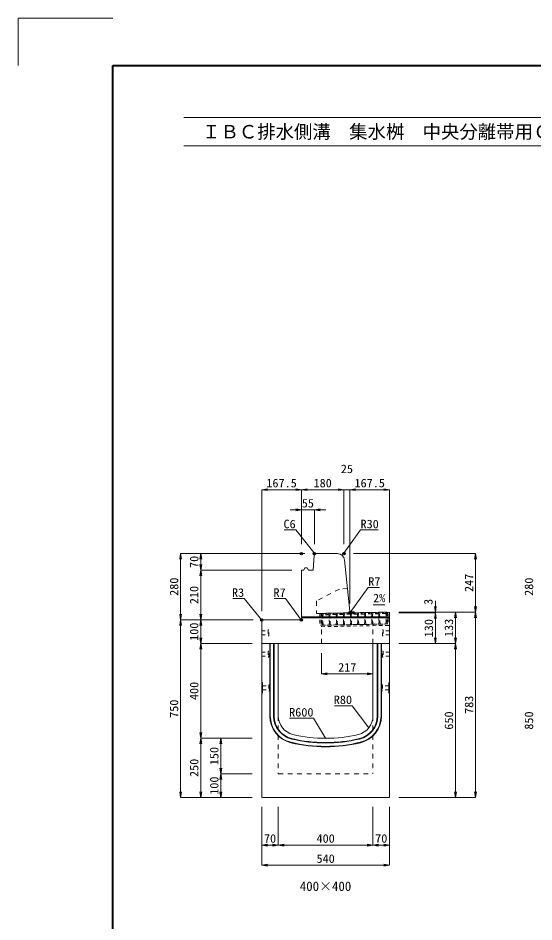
# Model space of a CAD drawing. Units: millimetres at full size; some dimension numbers follow another scale. Extents: x -18734 to 51600, y -18820 to 17820.
# Drawn here: x -9600 to -7420, y 7063 to 10880 of the extents above; entities that cross this region are included whole.
import ezdxf
from ezdxf.enums import TextEntityAlignment as Align

# ---------------------------------------------------------------- set-up
doc = ezdxf.new("R2010")
doc.units = ezdxf.units.MM
doc.header["$LTSCALE"] = 20
doc.header["$PDMODE"] = 32
doc.header["$PDSIZE"] = 10
doc.linetypes.add('USER1', pattern=[2, 1, -1])
doc.linetypes.add('USER2', pattern=[1.35, 0.75, -0.6])
for name, color, linetype, lineweight in [('Defpoints_2', 1, 'Continuous', 13), ('インサート', 3, 'USER2', 9), ('グレーチング', 7, 'USER2', 5), ('受枠', 3, 'USER2', 9), ('図枠', 7, 'Continuous', 5), ('寸法線', 7, 'Continuous', 13), ('引出線', 4, 'Continuous', 13), ('本体', 2, 'Continuous', 13), ('目地', 132, 'Continuous', 5)]:
    doc.layers.add(name, color=color, linetype=linetype, lineweight=lineweight)
doc.layers.add('作業エリア', color=11, linetype='Continuous')
doc.layers.add('文字', color=7, linetype='Continuous')
doc.styles.add('ＭＳ ゴシック', font='')
doc.styles.add('ＭＳ 明朝', font='')
doc.styles.get('ＭＳ ゴシック').set_extended_font_data('MS Gothic')
doc.styles.get('ＭＳ 明朝').set_extended_font_data('MS Mincho')

# ---------------------------------------------------------------- blocks, each defined once
blk = doc.blocks.new('open_arrow')
at = {"color": 0, "linetype": 'Continuous', "lineweight": -2}
blk.add_lwpolyline([(7.5, 1.25), (0, 0), (7.5, -1.25)], dxfattribs=at)

msp = doc.modelspace()

# ---------------------------------------------------------------- linework, layer by layer
at = {"layer": 'Defpoints_2'}
for p, q in [((-9600, 10880), (-9200, 10880)), ((-9600, 10680), (-9600, 10880)), ((-9600, 10880), (-9200, 10880)), ((-9600, 10680), (-9600, 10880))]:
    msp.add_line(p, q, dxfattribs=at)
at = {"layer": 'インサート'}
for p, q in [((-8570, 8291.66), (-8543, 8291.66)), ((-8570, 8291.66), (-8570, 8274.66)), ((-8540, 8295.66), (-8543, 8295.66)), ((-8543, 8295.66), (-8543, 8270.66)), ((-8540, 8270.66), (-8540, 8295.66)), ((-8060, 8295.66), (-8057, 8295.66)), ((-8060, 8270.66), (-8060, 8295.66)), ((-8057, 8295.66), (-8057, 8270.66)), ((-8030, 8291.66), (-8057, 8291.66)), ((-8030, 8291.66), (-8030, 8274.66)), ((-8570, 8274.66), (-8543, 8274.66)), ((-8543, 8270.66), (-8540, 8270.66)), ((-8057, 8270.66), (-8060, 8270.66)), ((-8030, 8274.66), (-8057, 8274.66)), ((-8570, 8201.66), (-8543, 8201.66)), ((-8570, 8201.66), (-8570, 8184.66)), ((-8570, 8184.66), (-8543, 8184.66)), ((-8540, 8205.66), (-8543, 8205.66)), ((-8543, 8205.66), (-8543, 8180.66)), ((-8543, 8180.66), (-8540, 8180.66)), ((-8540, 8180.66), (-8540, 8205.66)), ((-8060, 8205.66), (-8057, 8205.66)), ((-8060, 8180.66), (-8060, 8205.66)), ((-8057, 8180.66), (-8060, 8180.66)), ((-8057, 8205.66), (-8057, 8180.66)), ((-8030, 8201.66), (-8057, 8201.66)), ((-8030, 8184.66), (-8057, 8184.66)), ((-8030, 8201.66), (-8030, 8184.66)), ((-8566.8, 8059.66), (-8539.8, 8059.66)), ((-8566.8, 8059.66), (-8566.8, 8042.66)), ((-8536.8, 8063.66), (-8539.8, 8063.66)), ((-8539.8, 8063.66), (-8539.8, 8038.66)), ((-8536.8, 8038.66), (-8536.8, 8063.66)), ((-8063.2, 8063.66), (-8060.2, 8063.66)), ((-8063.2, 8038.66), (-8063.2, 8063.66)), ((-8060.2, 8063.66), (-8060.2, 8038.66)), ((-8033.2, 8059.66), (-8060.2, 8059.66)), ((-8033.2, 8059.66), (-8033.2, 8042.66)), ((-8566.8, 8042.66), (-8539.8, 8042.66)), ((-8539.8, 8038.66), (-8536.8, 8038.66)), ((-8060.2, 8038.66), (-8063.2, 8038.66)), ((-8033.2, 8042.66), (-8060.2, 8042.66))]:
    msp.add_line(p, q, dxfattribs=at)
at = {"layer": 'グレーチング'}
for p, q in [((-8316.03, 8365.63), (-8041.08, 8370.95)), ((-8285.92, 8360.21), (-8311.03, 8365.72)), ((-8285.92, 8360.21), (-8310.92, 8359.73)), ((-8255.93, 8360.79), (-8281.04, 8366.31)), ((-8255.93, 8360.79), (-8280.92, 8360.31)), ((-8225.93, 8361.37), (-8251.04, 8366.89)), ((-8225.93, 8361.37), (-8250.93, 8360.89)), ((-8195.94, 8361.95), (-8221.05, 8367.47)), ((-8195.94, 8361.95), (-8220.93, 8361.47)), ((-8165.94, 8362.53), (-8191.05, 8368.05)), ((-8165.94, 8362.53), (-8190.94, 8362.05)), ((-8135.95, 8363.11), (-8161.06, 8368.63)), ((-8135.95, 8363.11), (-8160.94, 8362.63)), ((-8105.95, 8363.69), (-8131.07, 8369.21)), ((-8105.95, 8363.69), (-8130.95, 8363.21)), ((-8075.96, 8364.27), (-8101.07, 8369.79)), ((-8075.96, 8364.27), (-8100.95, 8363.79)), ((-8045.96, 8364.85), (-8071.08, 8370.37)), ((-8045.96, 8364.85), (-8070.96, 8364.37)), ((-8315.06, 8315.64), (-8040.11, 8320.96))]:
    msp.add_line(p, q, dxfattribs=at)
for points in [[(-8316.03, 8365.63), (-8311.03, 8365.72), (-8310.92, 8359.73), (-8311.9, 8358.71), (-8311.2, 8322.71), (-8310.18, 8321.73), (-8310.06, 8315.73), (-8315.06, 8315.64), (-8315.18, 8321.64), (-8314.2, 8322.66), (-8314.9, 8358.65), (-8315.91, 8359.63)], [(-8281.2, 8323.29), (-8280.19, 8322.31), (-8280.07, 8316.31), (-8285.07, 8316.22), (-8285.18, 8322.22), (-8284.2, 8323.24), (-8284.9, 8359.23), (-8285.92, 8360.21), (-8286.04, 8366.21), (-8281.04, 8366.31), (-8280.92, 8360.31), (-8281.9, 8359.29)], [(-8251.21, 8323.87), (-8250.19, 8322.89), (-8250.08, 8316.9), (-8255.07, 8316.8), (-8255.19, 8322.8), (-8254.21, 8323.82), (-8254.91, 8359.81), (-8255.93, 8360.79), (-8256.04, 8366.79), (-8251.04, 8366.89), (-8250.93, 8360.89), (-8251.91, 8359.87)], [(-8221.22, 8324.45), (-8220.2, 8323.47), (-8220.08, 8317.48), (-8225.08, 8317.38), (-8225.2, 8323.38), (-8224.22, 8324.4), (-8224.91, 8360.39), (-8225.93, 8361.37), (-8226.05, 8367.37), (-8221.05, 8367.47), (-8220.93, 8361.47), (-8221.91, 8360.45)], [(-8191.22, 8325.04), (-8190.2, 8324.06), (-8190.09, 8318.06), (-8195.09, 8317.96), (-8195.2, 8323.96), (-8194.22, 8324.98), (-8194.92, 8360.97), (-8195.94, 8361.95), (-8196.05, 8367.95), (-8191.05, 8368.05), (-8190.94, 8362.05), (-8191.92, 8361.03)], [(-8164.23, 8325.56), (-8164.92, 8361.55), (-8165.94, 8362.53), (-8166.06, 8368.53), (-8161.06, 8368.63), (-8160.94, 8362.63), (-8161.92, 8361.61), (-8161.23, 8325.62), (-8160.21, 8324.64), (-8160.09, 8318.64), (-8165.09, 8318.54), (-8165.21, 8324.54)], [(-8134.23, 8326.14), (-8134.93, 8362.13), (-8135.95, 8363.11), (-8136.06, 8369.11), (-8131.07, 8369.21), (-8130.95, 8363.21), (-8131.93, 8362.19), (-8131.23, 8326.2), (-8130.21, 8325.22), (-8130.1, 8319.22), (-8135.1, 8319.12), (-8135.21, 8325.12)], [(-8100.95, 8363.79), (-8101.94, 8362.77), (-8101.24, 8326.78), (-8100.22, 8325.8), (-8100.1, 8319.8), (-8105.1, 8319.7), (-8105.22, 8325.7), (-8104.24, 8326.72), (-8104.93, 8362.71), (-8105.95, 8363.69), (-8106.07, 8369.69), (-8101.07, 8369.79)], [(-8070.96, 8364.37), (-8071.94, 8363.35), (-8071.24, 8327.36), (-8070.22, 8326.38), (-8070.11, 8320.38), (-8075.11, 8320.28), (-8075.22, 8326.28), (-8074.24, 8327.3), (-8074.94, 8363.29), (-8075.96, 8364.27), (-8076.08, 8370.27), (-8071.08, 8370.37)], [(-8045.11, 8320.86), (-8045.23, 8326.86), (-8044.25, 8327.88), (-8044.95, 8363.87), (-8045.96, 8364.85), (-8046.08, 8370.85), (-8041.08, 8370.95), (-8040.97, 8364.95), (-8041.95, 8363.93), (-8041.25, 8327.94), (-8040.23, 8326.96), (-8040.11, 8320.96)]]:
    msp.add_lwpolyline(points, close=True, dxfattribs=at)
at = {"layer": '作業エリア'}
for p in [(-8402.5, 8618.16), (-8402.5, 8618.16), (-8347.5, 8618.16), (-8222.5, 8618.16), (-8197.5, 8368.16), (-8185, 8368.16), (-8570, 8338.16), (-8402.5, 8338.16)]:
    msp.add_point(p, dxfattribs=at)
at = {"layer": '受枠'}
for p, q in [((-8325.03, 8365.45), (-8032.08, 8371.12)), ((-8325.03, 8365.45), (-8324.06, 8315.46)), ((-8319.03, 8365.57), (-8317.95, 8309.58)), ((-8038.08, 8371.01), (-8037.11, 8321.02)), ((-8032.08, 8371.12), (-8031, 8315.13)), ((-8037.11, 8321.02), (-8324.06, 8315.46)), ((-8317.95, 8309.58), (-8031, 8315.13))]:
    msp.add_line(p, q, dxfattribs=at)
at = {"layer": '受枠', "linetype": 'Continuous'}
msp.add_line((-8099.1, 8319.82), (-8098.99, 8313.82), dxfattribs=at)
at = {"layer": '図枠', "lineweight": 40}
for p, q in [((-9200, 5140), (-9200, 10680)), ((-9200, 10680), (-1400, 10680))]:
    msp.add_line(p, q, dxfattribs=at)
at = {"layer": '図枠', "lineweight": 13}
for p, q in [((-8900, 10460), (-1700, 10460)), ((-8900, 10340), (-1700, 10340))]:
    msp.add_line(p, q, dxfattribs=at)
at = {"layer": '寸法線'}
for p, q in [((-8570, 8888.12), (-8402.5, 8888.12)), ((-8570, 8375.16), (-8570, 8888.12)), ((-8402.5, 8658.16), (-8402.5, 8888.12)), ((-8402.5, 8888.12), (-8222.5, 8888.12)), ((-8402.5, 8658.16), (-8402.5, 8888.12)), ((-8270.5, 8888.12), (-8149.5, 8888.12)), ((-8222.5, 8658.16), (-8222.5, 8888.12)), ((-8222.5, 8658.16), (-8222.5, 8888.12)), ((-8197.5, 8408.16), (-8197.5, 8888.12)), ((-8197.5, 8888.12), (-8030, 8888.12)), ((-8197.5, 8408.16), (-8197.5, 8888.12)), ((-8030, 8411.16), (-8030, 8888.12)), ((-8450.5, 8803.12), (-8299.5, 8803.12)), ((-8402.5, 8658.16), (-8402.5, 8803.12)), ((-8347.5, 8658.16), (-8347.5, 8803.12)), ((-8912.94, 8618.16), (-8912.94, 8338.16)), ((-8387.5, 8618.16), (-8912.94, 8618.16)), ((-8827.94, 8618.16), (-8827.94, 8548.16)), ((-8387.5, 8618.16), (-8827.94, 8618.16)), ((-8182.5, 8618.16), (-7666.22, 8618.16)), ((-7666.22, 8371.16), (-7666.22, 8618.16)), ((-8442.5, 8548.16), (-8827.94, 8548.16)), ((-8827.94, 8548.16), (-8827.94, 8338.16)), ((-8442.5, 8548.16), (-8827.94, 8548.16)), ((-7836.22, 8419.16), (-7836.22, 8320.16)), ((-7990, 8371.16), (-7836.22, 8371.16)), ((-7990, 8371.16), (-7751.22, 8371.16)), ((-7990, 8371.16), (-7666.22, 8371.16)), ((-7990, 8371.16), (-7666.22, 8371.16)), ((-7990, 8368.16), (-7836.22, 8368.16)), ((-7990, 8368.16), (-7836.22, 8368.16)), ((-7836.22, 8368.16), (-7836.22, 8238.16)), ((-7751.22, 8371.16), (-7751.22, 8238.16)), ((-7666.22, 8371.16), (-7666.22, 7588.16)), ((-8607, 8338.16), (-8912.94, 8338.16)), ((-8912.94, 7588.16), (-8912.94, 8338.16)), ((-8607, 8338.16), (-8912.94, 8338.16)), ((-8827.94, 8338.16), (-8827.94, 8238.16)), ((-8607, 8338.16), (-8827.94, 8338.16)), ((-8610, 8338.16), (-8827.94, 8338.16)), ((-8610, 8238.16), (-8827.94, 8238.16)), ((-8827.94, 8238.16), (-8827.94, 7838.16)), ((-8610, 8238.16), (-8827.94, 8238.16)), ((-7990, 8238.16), (-7836.22, 8238.16)), ((-7990, 8238.16), (-7751.22, 8238.16)), ((-7990, 8238.16), (-7751.22, 8238.16)), ((-7751.22, 8238.16), (-7751.22, 7588.16)), ((-8317, 8198.16), (-8317, 8110)), ((-8317, 8110), (-8100, 8110)), ((-8610, 7838.16), (-8827.94, 7838.16)), ((-8827.94, 7588.16), (-8827.94, 7838.16)), ((-8610, 7838.16), (-8827.94, 7838.16)), ((-8742.94, 7838.16), (-8742.94, 7688.16)), ((-8610, 7838.16), (-8742.94, 7838.16)), ((-8610, 7688.16), (-8742.94, 7688.16)), ((-8742.94, 7688.16), (-8742.94, 7588.16)), ((-8610, 7688.16), (-8742.94, 7688.16)), ((-8610, 7588.16), (-8912.94, 7588.16)), ((-8610, 7588.16), (-8827.94, 7588.16)), ((-8610, 7588.16), (-8742.94, 7588.16)), ((-7990, 7588.16), (-7751.22, 7588.16)), ((-7990, 7588.16), (-7666.22, 7588.16)), ((-8570, 7548.16), (-8570, 7387.01)), ((-8570, 7548.16), (-8570, 7302.01)), ((-8500, 7548.16), (-8500, 7387.01)), ((-8500, 7548.16), (-8500, 7387.01)), ((-8100, 7548.16), (-8100, 7387.01)), ((-8100, 7548.16), (-8100, 7387.01)), ((-8030, 7548.16), (-8030, 7387.01)), ((-8030, 7548.16), (-8030, 7302.01)), ((-8570, 7387.01), (-8500, 7387.01)), ((-8500, 7387.01), (-8100, 7387.01)), ((-8100, 7387.01), (-8030, 7387.01)), ((-8570, 7302.01), (-8030, 7302.01))]:
    msp.add_line(p, q, dxfattribs=at)
at = {"layer": '引出線'}
for points in [[(-8344.71, 8615.17), (-8426.59, 8718.1), (-8474.93, 8718.1)], [(-8229.52, 8610.41), (-8152.6, 8718.1), (-8077.92, 8718.1)], [(-8195.86, 8369.97), (-8120, 8475.18), (-8072.07, 8475.18)], [(-8569.12, 8337.29), (-8644.38, 8428.46), (-8692.11, 8428.46)], [(-8404.55, 8340.21), (-8469.03, 8428.46), (-8516.96, 8428.46)], [(-8098.86, 8401.42), (-8050.15, 8402.4), (-8098.89, 8401.42)], [(-8117.24, 7882.59), (-8188.5, 7975.69), (-8263.17, 7975.69)], [(-8300, 7838.16), (-8351.37, 7922.91), (-8452.37, 7922.91)]]:
    msp.add_lwpolyline(points, dxfattribs=at)
at = {"layer": '本体'}
for p, q in [((-8352.5, 8548.16), (-8347.93, 8612.18)), ((-8347.93, 8612.18), (-8341.5, 8618.16)), ((-8249.65, 8618.16), (-8341.5, 8618.16)), ((-8198.13, 8374.47), (-8219.8, 8591.15)), ((-8392.5, 8548.16), (-8387.5, 8558.16)), ((-8387.5, 8558.16), (-8377.5, 8558.16)), ((-8377.5, 8558.16), (-8372.5, 8548.16)), ((-8402.5, 8548.16), (-8402.5, 8345.16)), ((-8402.5, 8548.16), (-8392.5, 8548.16)), ((-8372.5, 8548.16), (-8352.5, 8548.16)), ((-8185, 8368.16), (-8191.17, 8368.16)), ((-8185, 8368.16), (-8030, 8371.16)), ((-8030, 8238.16), (-8030, 8371.16)), ((-8570, 8335.16), (-8570, 8238.16)), ((-8409.5, 8338.16), (-8567, 8338.16)), ((-8570, 8238.16), (-8570, 7588.16)), ((-8500, 8238.16), (-8570, 8238.16)), ((-8030, 8238.16), (-8570, 8238.16)), ((-8500, 8238.16), (-8500, 7932.2)), ((-8100, 7932.2), (-8100, 8238.16)), ((-8030, 8238.16), (-8100, 8238.16)), ((-8030, 7588.16), (-8030, 8238.16)), ((-8570, 7588.16), (-8030, 7588.16))]:
    msp.add_line(p, q, dxfattribs=at)
at = {"layer": '本体', "linetype": 'USER1'}
for p, q in [((-8242, 8468.16), (-8339, 8418.16)), ((-8207.8, 8471.16), (-8242, 8468.16)), ((-8339, 8418.16), (-8339, 8365.18)), ((-8339, 8365.18), (-8185, 8368.16)), ((-8317, 8238.16), (-8317, 8315.6)), ((-8100, 8238.16), (-8100, 8319.8))]:
    msp.add_line(p, q, dxfattribs=at)
at = {"layer": '本体', "lineweight": 9}
for p, q in [((-8570, 8075.66), (-8566.8, 8073.66)), ((-8566.8, 8073.66), (-8566.8, 8028.66)), ((-8030, 8075.66), (-8033.2, 8073.66)), ((-8033.2, 8073.66), (-8033.2, 8028.66)), ((-8566.8, 8028.66), (-8570, 8026.66)), ((-8033.2, 8028.66), (-8030, 8026.66))]:
    msp.add_line(p, q, dxfattribs=at)
at = {"layer": '本体', "linetype": 'USER1', "lineweight": 15}
for p, q in [((-8500, 7932.2), (-8500, 7688.16)), ((-8100, 7932.2), (-8100, 7688.16)), ((-8500, 7688.16), (-8100, 7688.16))]:
    msp.add_line(p, q, dxfattribs=at)
at = {"layer": '本体'}
for centre, radius, start, end in [((-8249.65, 8588.16), 30, 5.71059, 90), ((-8191.17, 8375.16), 7, 185.71059, 270), ((-8567, 8335.16), 3, 90, 180), ((-8409.5, 8345.16), 7, 270, 0), ((-8420, 7932.2), 80, 180, 256.65764), ((-8180, 7932.2), 80, 283.34236, 0), ((-8300, 8438.16), 600, 256.65764, 283.34236)]:
    msp.add_arc(centre, radius, start, end, dxfattribs=at)
at = {"layer": '目地'}
for p, q in [((-8030, 8351.16), (-8402.5, 8351.16)), ((-8030, 8347.16), (-8402.5, 8347.16)), ((-8536, 8238.16), (-8536, 7932.2)), ((-8534, 8238.16), (-8534, 7932.2)), ((-8520, 8238.16), (-8520, 7932.2)), ((-8518, 8238.16), (-8518, 7932.2)), ((-8082, 7932.2), (-8082, 8238.16)), ((-8080, 7932.2), (-8080, 8238.16)), ((-8066, 7932.2), (-8066, 8238.16)), ((-8064, 7932.2), (-8064, 8238.16))]:
    msp.add_line(p, q, dxfattribs=at)
for centre, radius, start, end in [((-8420, 7932.2), 116, 180, 256.65764), ((-8420, 7932.2), 114, 180, 256.65764), ((-8420, 7932.2), 100, 180, 256.65764), ((-8420, 7932.2), 98, 180, 256.65764), ((-8180, 7932.2), 98, 283.34236, 0), ((-8180, 7932.2), 100, 283.34236, 0), ((-8180, 7932.2), 114, 283.34236, 360), ((-8180, 7932.2), 116, 283.34236, 360), ((-8300, 8438.16), 620, 256.65764, 283.34236), ((-8300, 8438.16), 618, 256.65764, 283.34236), ((-8300, 8438.16), 636, 256.65764, 283.34236), ((-8300, 8438.16), 634, 256.65764, 283.34236)]:
    msp.add_arc(centre, radius, start, end, dxfattribs=at)

# ---------------------------------------------------------------- block references
at = {"layer": '寸法線', "xscale": 3.2, "yscale": 3.2}
for p in [(-8570, 8888.12), (-8402.5, 8888.12), (-8197.5, 8888.12), (-8197.5, 8888.12), (-8347.5, 8803.12), (-8317, 8110), (-8570, 7387.01), (-8500, 7387.01), (-8100, 7387.01), (-8570, 7302.01)]:
    msp.add_blockref('open_arrow', p, dxfattribs=at)
for p, rotation in [((-8402.5, 8888.12), 180), ((-8222.5, 8888.12), 180), ((-8222.5, 8888.12), 180), ((-8030, 8888.12), 180), ((-8402.5, 8803.12), 180), ((-8912.94, 8618.16), 270), ((-8827.94, 8618.16), 270), ((-7666.22, 8618.16), 270), ((-8827.94, 8548.16), 90), ((-8827.94, 8548.16), 270), ((-8912.94, 8338.16), 90), ((-8827.94, 8338.16), 90), ((-7836.22, 8371.16), 90), ((-7836.22, 8368.16), 270), ((-7836.22, 8368.16), 270), ((-7751.22, 8371.16), 270), ((-7666.22, 8371.16), 90), ((-7666.22, 8371.16), 270), ((-8912.94, 8338.16), 270), ((-8827.94, 8338.16), 270), ((-8827.94, 8238.16), 90), ((-7836.22, 8238.16), 90), ((-7751.22, 8238.16), 90), ((-8827.94, 8238.16), 270), ((-7751.22, 8238.16), 270), ((-8100, 8110), 180), ((-8827.94, 7838.16), 90), ((-8827.94, 7838.16), 270), ((-8742.94, 7838.16), 270), ((-8742.94, 7688.16), 90), ((-8742.94, 7688.16), 270), ((-8912.94, 7588.16), 90), ((-8827.94, 7588.16), 90), ((-8742.94, 7588.16), 90), ((-7751.22, 7588.16), 90), ((-7666.22, 7588.16), 90), ((-8500, 7387.01), 180), ((-8100, 7387.01), 180), ((-8030, 7387.01), 180), ((-8030, 7302.01), 180)]:
    msp.add_blockref('open_arrow', p, dxfattribs=dict(at, rotation=rotation))
at = {"layer": '引出線'}
for p, xscale, yscale, rotation in [((-8344.71, 8615.17), 0.16, 0.16, 128.5), ((-8229.52, 8610.41), 0.16, 0.16, 54.5), ((-8098.86, 8401.42), 0.16, 0.16, 1.1), ((-8195.86, 8369.97), 0.16, 0.16, 54.2), ((-8569.12, 8337.29), 0.16, 0.16, 129.5), ((-8404.55, 8340.21), 0.16, 0.16, 126.2), ((-8117.24, 7882.59), 0.133, 0.133, 127.4), ((-8300, 7838.16), 0.133, 0.133, 121.2)]:
    msp.add_blockref('open_arrow', p, dxfattribs=dict(at, xscale=xscale, yscale=yscale, rotation=rotation))

# ---------------------------------------------------------------- texts
at = {"layer": '図枠', "style": 'ＭＳ ゴシック'}
msp.add_text('\u3000ＩＢＣ排水側溝\u3000集水桝\u3000中央分離帯用Ｃ\u3000防草タイプ\u3000４００型\u3000断面図', height=56.96, dxfattribs=at).set_placement((-8900, 10400), align=Align.MIDDLE_LEFT)
at = {"layer": '寸法線', "style": 'ＭＳ 明朝', "width": 1.05}
for s, p in [('25', (-8210, 8976.12)), ('167.5', (-8486.25, 8916.12)), ('180', (-8312.5, 8916.12)), ('167.5', (-8113.75, 8916.12)), ('55', (-8375, 8831.12)), ('217', (-8208.5, 8138)), ('70', (-8535, 7415.01)), ('400', (-8300, 7415.01)), ('70', (-8065, 7415.01)), ('540', (-8300, 7330.01))]:
    msp.add_text(s, height=36.03, dxfattribs=at).set_placement(p, align=Align.MIDDLE_CENTER)
for s, p in [('70', (-8855.94, 8583.16)), ('280', (-8940.94, 8478.16)), ('247', (-7694.22, 8494.66)), ('280', (-7440.94, 8478.16)), ('210', (-8855.94, 8443.16)), ('3', (-7866.22, 8414.5)), ('100', (-8855.94, 8288.16)), ('130', (-7864.22, 8303.16)), ('133', (-7779.22, 8304.66)), ('400', (-8855.94, 8038.16)), ('750', (-8940.94, 7963.16)), ('783', (-7694.22, 7979.66)), ('650', (-7779.22, 7913.16)), ('850', (-7440.94, 7913.16)), ('150', (-8770.94, 7763.16)), ('250', (-8855.94, 7713.16)), ('100', (-8770.94, 7638.16))]:
    msp.add_text(s, height=36.03, rotation=90, dxfattribs=at).set_placement(p, align=Align.MIDDLE_CENTER)
at = {"layer": '引出線', "style": 'ＭＳ 明朝', "width": 1.05}
for s, p in [('C6', (-8426.59, 8761.3)), ('R3', (-8644.38, 8471.66)), ('R7', (-8469.03, 8471.66)), ('R80', (-8188.5, 8018.89)), ('R600', (-8351.37, 7966.11))]:
    msp.add_text(s, height=36.03, dxfattribs=at).set_placement(p, align=Align.TOP_RIGHT)
for s, p in [('R30', (-8152.6, 8761.3)), ('R7', (-8120, 8518.38))]:
    msp.add_text(s, height=36.03, dxfattribs=at).set_placement(p, align=Align.TOP_LEFT)
msp.add_text('2%', height=36.03, rotation=1.146, dxfattribs=at).set_placement((-8099.83, 8448.32), align=Align.TOP_LEFT)
at = {"layer": '文字', "style": 'ＭＳ 明朝'}
msp.add_text('400×400', height=40.03, dxfattribs=at).set_placement((-8300.48, 7213.19), align=Align.MIDDLE_CENTER)

doc.saveas('drawing.dxf')
